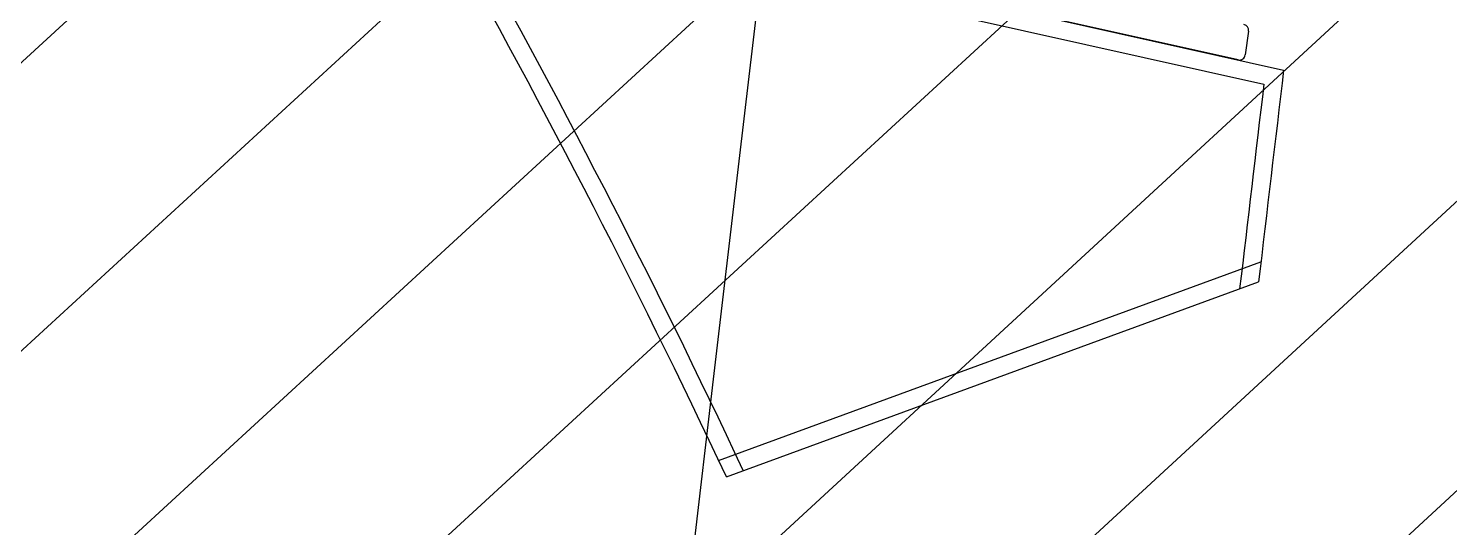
# Model space of a CAD drawing. Extents: x -678889171 to 586587, y -792238163 to 335485.
# Drawn here: x -678723774 to -678719034, y -791977769 to -791976105 of the extents above; entities that cross this region are included whole.
import ezdxf
from ezdxf.enums import TextEntityAlignment as Align

# ---------------------------------------------------------------- set-up
doc = ezdxf.new("R2010")
doc.units = 0
doc.header["$MEASUREMENT"] = 0
for name, color, linetype in [('A-FLOR-PATT', 252, 'Continuous'), ('A-SITE-PATT', 252, 'Continuous'), ('A-WALL', 252, 'Continuous')]:
    doc.layers.add(name, color=color, linetype=linetype)
doc.layers.add('BASEMENT3 LAYOUT$0$HATCH2', color=252, linetype='Continuous', lineweight=15)
doc.styles.add('Ground floor Towers$0$$Bas01-Rname$0$EN-SC', font='swissc.ttf')
doc.styles.add('Ground floor Towers$0$$Bas01-Rname$0$EN-SCL', font='swisscl.ttf')
doc.styles.add('Ground floor Towers$0$04-Ground Floor$0$V2-lower ground$0$LEVEL  FOR LICENSE LOWER GR$0$$LG- LEVEL$0$AR-SR', font='sarb.shx')

# ---------------------------------------------------------------- blocks, each defined once
blk = doc.blocks.new('A$C61C61320')
at = {"layer": 'BASEMENT3 LAYOUT$0$HATCH2'}
h = blk.add_hatch(dxfattribs=at)
h.set_pattern_fill('JIS_WOOD', color=256, scale=1000, style=0)
h.set_pattern_definition([(45, (-845211.5632561638, -471074.8112416068), (-499.9999991609842, 499.9999991609843), [])])
edge = h.paths.add_edge_path()
edge.add_line((-87728.88771757309, -14436.92520058164), (11085.99286301623, -14077.61977391216))
edge.add_line((11085.9928630162, -14077.61977391216), (11086.00013759563, -61296.12011963065))
edge.add_line((11086.00013759569, -61296.12011963065), (-23868.16462742418, -60220.57708285929))
edge.add_line((-23868.16462742421, -60220.57708285929), (-23388.15647815715, -47455.2645226442))
edge.add_arc((-38984.06513334403, -44366.02445463254), 15898.9235792472, 348.7958745272753, 525.9866040010601)
edge.add_line((-54409.82303213701, -40516.12001080933), (-55179.78612954497, -49076.3717473704))
edge.add_line((-55179.78612954495, -49076.3717473704), (-87616.00626249687, -47227.09333388295))
edge.add_line((-87616.00626249681, -47227.09333388295), (-87728.88771757303, -14436.92520058164))
blk = doc.blocks.new('GR')
at = {"layer": 'A-FLOR-PATT'}
for p, q in [((74929.03757304582, 211311.9780157212, 1.678015820812274e-06), (75928.74275343819, 211131.4402150996, 1.678015820812274e-06)), ((74863.99233715625, 211262.754058568, 1.678015820812274e-06), (75864.71503351125, 211082.0325036781, 1.678015820812274e-06)), ((75775.52031394432, 211159.1108151671, 2.038165255687608e-08), (75105.03547419654, 211280.1943712918, 2.021737325262975e-08)), ((75806.5326065704, 211256.318282222, 1.957023284156133e-08), (75798.8358238308, 211176.8046361269, 2.02128642561253e-08)), ((74098.75237022077, 209754.314577851), (75879.06156733127, 210489.25158077)), ((74126.60711593043, 209700.9019650578), (75873.91459571055, 210422.215388845))]:
    blk.add_line(p, q, dxfattribs=at)
for centre, radius, start, end in [((687279.656740699, 163488.6097753342), 623072.5456272444, 169.8809308091749, 188.016783999427), ((687377.2148750997, 163494.3993246956), 622619.9563395467, 169.8833632136182, 188.0029312343603), ((687457.6315433225, 163499.1463224945), 615150.2507543761, 171.0710527946992, 188.0887984813754), ((49526.59955092936, 196905.9360870057), 23655.24608071568, 5.69885754428108, 152.2212887960275), ((49526.59955092927, 196905.9360870057), 23655.24608071568, 5.698857544488487, 152.2212887979112), ((49526.59955092936, 196905.9360870057), 27728.5326697723, 27.47986165819466, 31.90822738037927), ((49526.59955092936, 196905.9360870057), 27788.5326697723, 27.46893328471576, 31.80313834723555), ((75786.70450226718, 211258.2376082554, 1.957861057326629e-08), 19.92078142749386, 354.4710936312787, 79.4799940078445), ((75779.00771952746, 211178.7239621604, 2.022124198783026e-08), 19.92078142749309, 259.9176352771528, 354.471093631284), ((687457.6315433226, 163499.1463224945), 613381.1353848946, 175.546195255796, 175.6126414432122), ((687457.6315433226, 163499.1463224945), 613441.1353848946, 175.5512604276745, 175.6154745301384), ((48975.77603491308, 196598.7553736522), 25858.86450443874, 27.24703784724522, 33.51876498376242)]:
    blk.add_arc(centre, radius, start, end, dxfattribs=at)
at = {"layer": 'A-FLOR-PATT', "style": 'Ground floor Towers$0$04-Ground Floor$0$V2-lower ground$0$LEVEL  FOR LICENSE LOWER GR$0$$LG- LEVEL$0$AR-SR', "flags": 12}
for tag, p in [('L', (30296.07288644527, 72859.53473235783)), ('P', (30237.50458115668, 72203.99769414036))]:
    blk.add_attdef(tag, text='', height=500, dxfattribs=at).set_placement(p, align=Align.RIGHT)
at = {"layer": 'A-FLOR-PATT'}
for tag, p, height, style in [('N', (85492.25876324323, 56633.4995742733), 250, 'Ground floor Towers$0$$Bas01-Rname$0$EN-SC'), ('N', (89389.48149106537, 56633.4995742733), 250, 'Ground floor Towers$0$$Bas01-Rname$0$EN-SC'), ('N', (94597.61363499537, 56633.4995742733), 250, 'Ground floor Towers$0$$Bas01-Rname$0$EN-SC'), ('AN', (85922.66280553787, 56313.08159666645), 200, 'Ground floor Towers$0$$Bas01-Rname$0$EN-SCL'), ('AN', (89819.88553336001, 56313.08159666645), 200, 'Ground floor Towers$0$$Bas01-Rname$0$EN-SCL'), ('AN', (95028.01767729002, 56313.08159666645), 200, 'Ground floor Towers$0$$Bas01-Rname$0$EN-SCL'), ('SN', (85299.47460008037, 56025.08594095582), 200, 'Ground floor Towers$0$$Bas01-Rname$0$EN-SCL'), ('SN', (89196.69732790251, 56025.08594095582), 200, 'Ground floor Towers$0$$Bas01-Rname$0$EN-SCL'), ('SN', (94404.82947183252, 56025.08594095582), 200, 'Ground floor Towers$0$$Bas01-Rname$0$EN-SCL'), ('F', (85927.04975899268, 56008.67972904726), 200, 'Ground floor Towers$0$$Bas01-Rname$0$EN-SCL'), ('F', (89824.27248681482, 56008.67972904726), 200, 'Ground floor Towers$0$$Bas01-Rname$0$EN-SCL'), ('F', (95032.40463074483, 56008.67972904726), 200, 'Ground floor Towers$0$$Bas01-Rname$0$EN-SCL')]:
    blk.add_attdef(tag, p, '', height=height, dxfattribs=dict(at, style=style))
at = {"layer": 'A-FLOR-PATT', "style": 'Ground floor Towers$0$$Bas01-Rname$0$EN-SCL', "width": 0.8}
for p in [(85305.16036184286, 56295.1433535593), (89202.383089665, 56295.1433535593), (94410.51523359501, 56295.1433535593)]:
    blk.add_attdef('FN', p, '', height=250, dxfattribs=at)

msp = doc.modelspace()

# ---------------------------------------------------------------- block references
at = {"layer": 'A-SITE-PATT', "rotation": 357.6731745000001}
msp.add_blockref('A$C61C61320', (-678706236.4347705, -791940527.995869, -212772), dxfattribs=at)

# ---------------------------------------------------------------- next in the draw order: block references
at = {"layer": 'A-WALL', "rotation": 357.6731745000001}
msp.add_blockref('GR', (-678804025.0995113, -792184118.4910543, -212772), dxfattribs=at)

doc.saveas('drawing.dxf')
